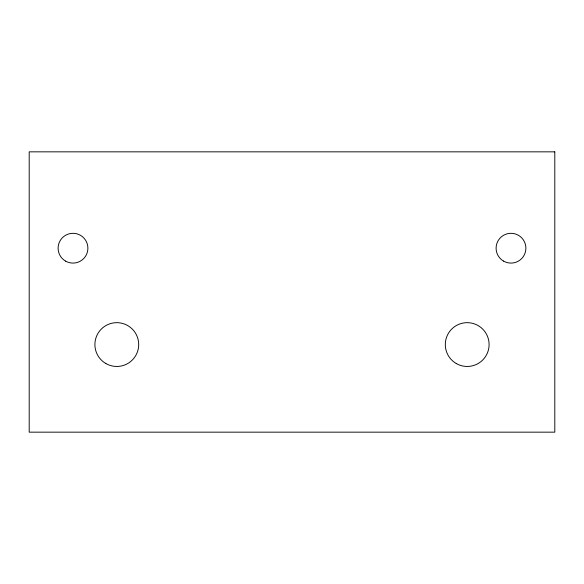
<?xml version="1.0" encoding="UTF-8"?>
<svg xmlns="http://www.w3.org/2000/svg" width="584" height="584" viewBox="0 0 584 584"><rect width="100%" height="100%" fill="white"/><g stroke="black" fill="none" stroke-linecap="round" stroke-linejoin="round"><path stroke-width="0.88" d="M554.8 151.84L29.2 151.84L29.2 432.16L554.8 432.16L554.8 151.84M65.554 261.099A14.892 14.892 0 0 0 87.892 248.2A14.892 14.892 0 0 0 65.554 235.301A14.892 14.892 0 0 0 65.554 261.099M503.554 261.099A14.892 14.892 0 0 0 525.892 248.2A14.892 14.892 0 0 0 503.554 235.301A14.892 14.892 0 0 0 503.554 261.099M105.85 363.525A21.9 21.9 0 0 0 138.7 344.56A21.9 21.9 0 0 0 105.85 325.595A21.9 21.9 0 0 0 105.85 363.525M456.25 363.525A21.9 21.9 0 0 0 489.1 344.56A21.9 21.9 0 0 0 456.25 325.595A21.9 21.9 0 0 0 456.25 363.525"/></g></svg>
